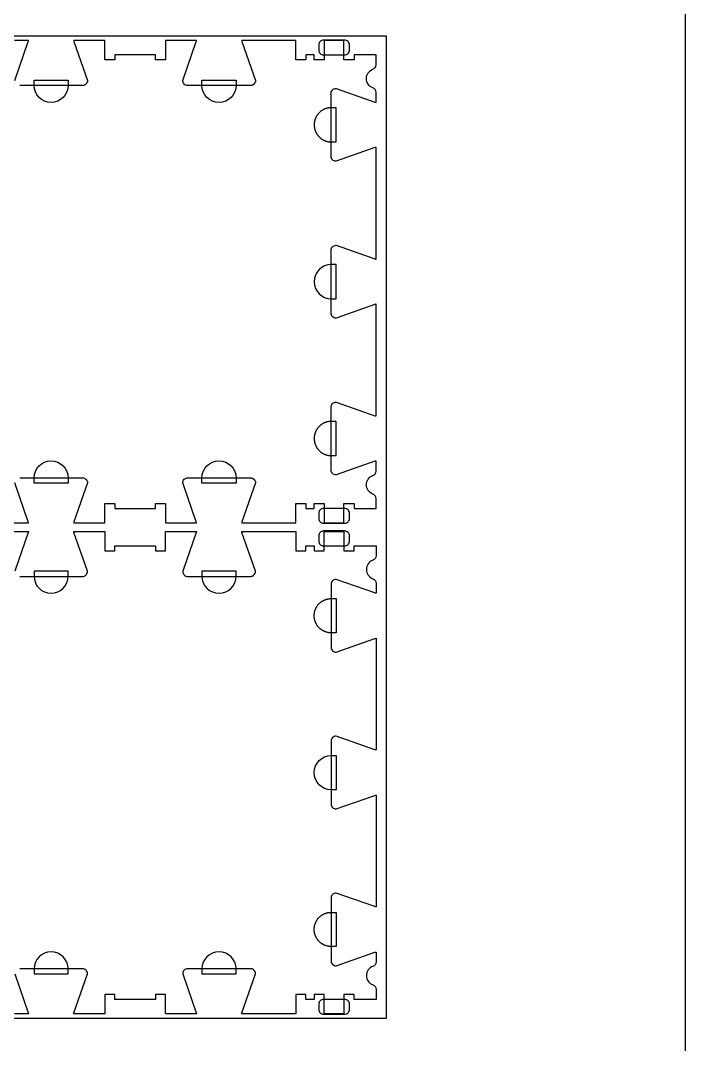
# Model space of a CAD drawing. Extents: x 2032 to 5216, y -10461 to -4867.
# Drawn here: x 4388 to 5216, y -6824 to -5552 of the extents above; entities that cross this region are included whole.
import ezdxf

# ---------------------------------------------------------------- set-up
doc = ezdxf.new("R2010")
doc.units = 0
for name, color, linetype in [('0_SHEET_SPRUCEPLY_2440X122', 1, 'CONTINUOUS'), ('4_ANYTOOL_CUTTHROUGH_OUTSI', 5, 'CONTINUOUS'), ('5_ANYTOOL_HALF_MILL_9MM_IN', 3, 'CONTINUOUS'), ('DONOTCUT', 18, 'CONTINUOUS')]:
    doc.layers.add(name, color=color, linetype=linetype)

msp = doc.modelspace()

# ---------------------------------------------------------------- linework, layer by layer
at = {"layer": '0_SHEET_SPRUCEPLY_2440X122'}
msp.add_lwpolyline([(2403.9, -5571.2), (2403.9, -6791.2), (4843.9, -6791.2), (4843.9, -5571.2)], close=True, dxfattribs=at)
at = {"layer": '4_ANYTOOL_CUTTHROUGH_OUTSI', "color": 5}
for points in [[(4381.3, -5626.1), (4398.2, -5577.8), (4398.2, -5577.8, 0.061485), (4398.5, -5576.5), (4381, -5576.5)], [(4387.6, -6120), (4465.6, -6120, -0.414214), (4471.8, -6126.2), (4471.8, -6126.2), (4471.8, -6126.3), (4454.9, -6174.6), (4454.9, -6174.6, 0.061485), (4454.7, -6176), (4493.3, -6176), (4493.3, -6152), (4505.8, -6152), (4505.8, -6158), (4556.3, -6158), (4556.3, -6152), (4568.8, -6152), (4568.8, -6176), (4607.4, -6176), (4607.4, -6176, 0.061485), (4607.1, -6174.6), (4590.2, -6126.3), (4590.2, -6126.2), (4590.2, -6126.2), (4590.2, -6126.2, -0.414214), (4596.5, -6120), (4674.5, -6120), (4674.6, -6120), (4674.8, -6120), (4674.9, -6120), (4675.1, -6120), (4675.2, -6120), (4675.4, -6120), (4675.5, -6120), (4675.7, -6120.1), (4675.8, -6120.1), (4676, -6120.1), (4676.1, -6120.2), (4676.3, -6120.2), (4676.4, -6120.3), (4676.6, -6120.3), (4676.7, -6120.4), (4676.9, -6120.4), (4677, -6120.5), (4677.2, -6120.6), (4677.3, -6120.6), (4677.4, -6120.7), (4677.6, -6120.8), (4677.7, -6120.9), (4677.8, -6120.9), (4678, -6121), (4678.1, -6121.1), (4678.2, -6121.2), (4678.3, -6121.3), (4678.5, -6121.4), (4678.6, -6121.5), (4678.7, -6121.6), (4678.8, -6121.7), (4678.9, -6121.8, -0.198912), (4680.7, -6126.2), (4680.7, -6126.2), (4680.7, -6126.3), (4663.8, -6174.6), (4663.8, -6174.6, 0.061485), (4663.6, -6176), (4730.8, -6176), (4730.8, -6152), (4743.3, -6152), (4743.3, -6158), (4753.8, -6158), (4753.8, -6152), (4766.3, -6152), (4766.3, -6176), (4790.8, -6176), (4790.8, -6152), (4803.3, -6152), (4803.3, -6158), (4830.8, -6158), (4830.8, -6145.6), (4830.8, -6145.6, 0.317837), (4826.9, -6140.1, -0.707107), (4826.9, -6117, 0.317837), (4830.8, -6111.6), (4830.8, -6099.2, 0.061485), (4829.4, -6099.4), (4781.1, -6116.3), (4781.1, -6116.4), (4781, -6116.4), (4781, -6116.4, -0.198912), (4776.6, -6114.5), (4776.5, -6114.4), (4776.4, -6114.3), (4776.3, -6114.2), (4776.2, -6114.1), (4776.1, -6114), (4776, -6113.8), (4775.9, -6113.7), (4775.8, -6113.6), (4775.7, -6113.5), (4775.7, -6113.3), (4775.6, -6113.2), (4775.5, -6113.1), (4775.4, -6112.9), (4775.4, -6112.8), (4775.3, -6112.6), (4775.2, -6112.5), (4775.2, -6112.4), (4775.1, -6112.2), (4775.1, -6112.1), (4775, -6111.9), (4775, -6111.8), (4775, -6111.6), (4774.9, -6111.5), (4774.9, -6111.3), (4774.9, -6111.2), (4774.8, -6111), (4774.8, -6110.9), (4774.8, -6110.7), (4774.8, -6110.6), (4774.8, -6110.4), (4774.8, -6110.3), (4774.8, -6110.1), (4774.8, -6032.1, -0.414214), (4781, -6025.9), (4781.1, -6025.9), (4781.1, -6025.9), (4829.4, -6042.8), (4829.4, -6042.8, 0.061485), (4830.8, -6043), (4830.8, -5904.3, 0.061485), (4829.4, -5904.5), (4781.1, -5921.5), (4781, -5921.5), (4781, -5921.5, -0.198912), (4776.6, -5919.6), (4776.5, -5919.5), (4776.4, -5919.4), (4776.3, -5919.3), (4776.2, -5919.2), (4776.1, -5919.1), (4776, -5918.9), (4775.9, -5918.8), (4775.8, -5918.7), (4775.7, -5918.6), (4775.7, -5918.4), (4775.6, -5918.3), (4775.5, -5918.2), (4775.4, -5918), (4775.4, -5917.9), (4775.3, -5917.7), (4775.2, -5917.6), (4775.2, -5917.5), (4775.1, -5917.3), (4775.1, -5917.2), (4775, -5917), (4775, -5916.9), (4775, -5916.7), (4774.9, -5916.6), (4774.9, -5916.4), (4774.9, -5916.3), (4774.8, -5916.1), (4774.8, -5916), (4774.8, -5915.8), (4774.8, -5915.7), (4774.8, -5915.5), (4774.8, -5915.4), (4774.8, -5915.2), (4774.8, -5837.2), (4774.8, -5837.1), (4774.8, -5836.9), (4774.8, -5836.8), (4774.8, -5836.6), (4774.8, -5836.5), (4774.8, -5836.3), (4774.9, -5836.2), (4774.9, -5836), (4774.9, -5835.8), (4775, -5835.7), (4775, -5835.5), (4775, -5835.4), (4775.1, -5835.3), (4775.1, -5835.1), (4775.2, -5835), (4775.2, -5834.8), (4775.3, -5834.7), (4775.4, -5834.5), (4775.4, -5834.4), (4775.5, -5834.3), (4775.6, -5834.1), (4775.7, -5834), (4775.7, -5833.9), (4775.8, -5833.7), (4775.9, -5833.6), (4776, -5833.5), (4776.1, -5833.4), (4776.2, -5833.2), (4776.3, -5833.1), (4776.4, -5833), (4776.5, -5832.9), (4776.6, -5832.8, -0.198912), (4781, -5831), (4781.1, -5831), (4781.1, -5831), (4829.4, -5847.9), (4829.4, -5847.9, 0.061485), (4830.8, -5848.1), (4830.8, -5709.4, 0.061485), (4829.4, -5709.6), (4781.1, -5726.6), (4781, -5726.6), (4781, -5726.6, -0.414214), (4774.8, -5720.3), (4774.8, -5642.3), (4774.8, -5642.2), (4774.8, -5642), (4774.8, -5641.9), (4774.8, -5641.7), (4774.8, -5641.6), (4774.8, -5641.4), (4774.9, -5641.3), (4774.9, -5641.1), (4774.9, -5640.9), (4775, -5640.8), (4775, -5640.6), (4775, -5640.5), (4775.1, -5640.4), (4775.1, -5640.2), (4775.2, -5640.1), (4775.2, -5639.9), (4775.3, -5639.8), (4775.4, -5639.6), (4775.4, -5639.5), (4775.5, -5639.4), (4775.6, -5639.2), (4775.7, -5639.1), (4775.7, -5639), (4775.8, -5638.8), (4775.9, -5638.7), (4776, -5638.6), (4776.1, -5638.5), (4776.2, -5638.3), (4776.3, -5638.2), (4776.4, -5638.1), (4776.5, -5638), (4776.6, -5637.9, -0.198912), (4781, -5636.1), (4781.1, -5636.1), (4781.1, -5636.1), (4829.4, -5653), (4829.4, -5653, 0.061485), (4830.8, -5653.2), (4830.8, -5640.8, 0.317837), (4826.9, -5635.4, -0.707107), (4826.9, -5612.3, 0.317837), (4830.8, -5606.9), (4830.8, -5594.5), (4803.3, -5594.5), (4803.3, -5600.5), (4790.8, -5600.5), (4790.8, -5576.5), (4766.3, -5576.5), (4766.3, -5600.5), (4753.8, -5600.5), (4753.8, -5594.5), (4743.3, -5594.5), (4743.3, -5600.5), (4730.8, -5600.5), (4730.8, -5576.5), (4663.6, -5576.5), (4663.6, -5576.5, 0.061485), (4663.8, -5577.8), (4680.7, -5626.1), (4680.7, -5626.2), (4680.7, -5626.2), (4680.7, -5626.2, -0.198912), (4678.9, -5630.6), (4678.8, -5630.7), (4678.7, -5630.8), (4678.6, -5630.9), (4678.5, -5631), (4678.3, -5631.1), (4678.2, -5631.2), (4678.1, -5631.3), (4678, -5631.4), (4677.8, -5631.5), (4677.7, -5631.6), (4677.6, -5631.6), (4677.4, -5631.7), (4677.3, -5631.8), (4677.2, -5631.9), (4677, -5631.9), (4676.9, -5632), (4676.7, -5632), (4676.6, -5632.1), (4676.4, -5632.1), (4676.3, -5632.2), (4676.1, -5632.2), (4676, -5632.3), (4675.8, -5632.3), (4675.7, -5632.3), (4675.5, -5632.4), (4675.4, -5632.4), (4675.2, -5632.4), (4675.1, -5632.4), (4674.9, -5632.4), (4674.8, -5632.4), (4674.6, -5632.5), (4674.5, -5632.5), (4596.5, -5632.5, -0.414214), (4590.2, -5626.2), (4590.2, -5626.2), (4590.2, -5626.1), (4607.1, -5577.8), (4607.1, -5577.8, 0.061485), (4607.4, -5576.5), (4568.8, -5576.5), (4568.8, -5600.5), (4556.3, -5600.5), (4556.3, -5594.5), (4505.8, -5594.5), (4505.8, -5600.5), (4493.3, -5600.5), (4493.3, -5576.5), (4454.7, -5576.5), (4454.7, -5576.5, 0.061485), (4454.9, -5577.8), (4471.8, -5626.1), (4471.8, -5626.2), (4471.8, -5626.2), (4471.8, -5626.2, -0.414214), (4465.6, -5632.5), (4387.6, -5632.5)], [(4331.3, -6176), (4398.5, -6176), (4398.5, -6176, 0.061485), (4398.2, -6174.6), (4381.3, -6126.3)], [(4331.3, -6186.5), (4398.5, -6186.5), (4398.5, -6186.5, -0.061485), (4398.2, -6187.8), (4381.3, -6236.1)], [(4387.6, -6242.5), (4465.6, -6242.5, 0.414214), (4471.8, -6236.2), (4471.8, -6236.2), (4471.8, -6236.1), (4454.9, -6187.8), (4454.9, -6187.8, -0.061485), (4454.7, -6186.5), (4493.3, -6186.5), (4493.3, -6210.5), (4505.8, -6210.5), (4505.8, -6204.5), (4556.3, -6204.5), (4556.3, -6210.5), (4568.8, -6210.5), (4568.8, -6186.5), (4607.4, -6186.5), (4607.4, -6186.5, -0.061485), (4607.1, -6187.8), (4590.2, -6236.1), (4590.2, -6236.2), (4590.2, -6236.2), (4590.2, -6236.2, 0.414214), (4596.5, -6242.5), (4674.5, -6242.5), (4674.6, -6242.5), (4674.8, -6242.4), (4674.9, -6242.4), (4675.1, -6242.4), (4675.2, -6242.4), (4675.4, -6242.4), (4675.5, -6242.4), (4675.7, -6242.3), (4675.8, -6242.3), (4676, -6242.3), (4676.1, -6242.2), (4676.3, -6242.2), (4676.4, -6242.1), (4676.6, -6242.1), (4676.7, -6242), (4676.9, -6242), (4677, -6241.9), (4677.2, -6241.9), (4677.3, -6241.8), (4677.4, -6241.7), (4677.6, -6241.6), (4677.7, -6241.6), (4677.8, -6241.5), (4678, -6241.4), (4678.1, -6241.3), (4678.2, -6241.2), (4678.3, -6241.1), (4678.5, -6241), (4678.6, -6240.9), (4678.7, -6240.8), (4678.8, -6240.7), (4678.9, -6240.6, 0.198912), (4680.7, -6236.2), (4680.7, -6236.2), (4680.7, -6236.1), (4663.8, -6187.8), (4663.8, -6187.8, -0.061485), (4663.6, -6186.5), (4730.8, -6186.5), (4730.8, -6210.5), (4743.3, -6210.5), (4743.3, -6204.5), (4753.8, -6204.5), (4753.8, -6210.5), (4766.3, -6210.5), (4766.3, -6186.5), (4790.8, -6186.5), (4790.8, -6210.5), (4803.3, -6210.5), (4803.3, -6204.5), (4830.8, -6204.5), (4830.8, -6216.9), (4830.8, -6216.9, -0.317837), (4826.9, -6222.3, 0.707107), (4826.9, -6245.4, -0.317837), (4830.8, -6250.8), (4830.8, -6263.2, -0.061485), (4829.4, -6263), (4781.1, -6246.1), (4781.1, -6246.1), (4781, -6246.1), (4781, -6246.1, 0.198912), (4776.6, -6247.9), (4776.5, -6248), (4776.4, -6248.1), (4776.3, -6248.2), (4776.2, -6248.3), (4776.1, -6248.5), (4776, -6248.6), (4775.9, -6248.7), (4775.8, -6248.8), (4775.7, -6249), (4775.7, -6249.1), (4775.6, -6249.2), (4775.5, -6249.4), (4775.4, -6249.5), (4775.4, -6249.6), (4775.3, -6249.8), (4775.2, -6249.9), (4775.2, -6250.1), (4775.1, -6250.2), (4775.1, -6250.4), (4775, -6250.5), (4775, -6250.6), (4775, -6250.8), (4774.9, -6250.9), (4774.9, -6251.1), (4774.9, -6251.3), (4774.8, -6251.4), (4774.8, -6251.6), (4774.8, -6251.7), (4774.8, -6251.9), (4774.8, -6252), (4774.8, -6252.2), (4774.8, -6252.3), (4774.8, -6330.3, 0.414214), (4781, -6336.6), (4781.1, -6336.6), (4781.1, -6336.5), (4829.4, -6319.6), (4829.4, -6319.6, -0.061485), (4830.8, -6319.4), (4830.8, -6458.1, -0.061485), (4829.4, -6457.9), (4781.1, -6441), (4781, -6441), (4781, -6441, 0.198912), (4776.6, -6442.8), (4776.5, -6442.9), (4776.4, -6443), (4776.3, -6443.1), (4776.2, -6443.2), (4776.1, -6443.4), (4776, -6443.5), (4775.9, -6443.6), (4775.8, -6443.7), (4775.7, -6443.9), (4775.7, -6444), (4775.6, -6444.1), (4775.5, -6444.3), (4775.4, -6444.4), (4775.4, -6444.5), (4775.3, -6444.7), (4775.2, -6444.8), (4775.2, -6445), (4775.1, -6445.1), (4775.1, -6445.3), (4775, -6445.4), (4775, -6445.5), (4775, -6445.7), (4774.9, -6445.8), (4774.9, -6446), (4774.9, -6446.2), (4774.8, -6446.3), (4774.8, -6446.5), (4774.8, -6446.6), (4774.8, -6446.8), (4774.8, -6446.9), (4774.8, -6447.1), (4774.8, -6447.2), (4774.8, -6525.2), (4774.8, -6525.4), (4774.8, -6525.5), (4774.8, -6525.7), (4774.8, -6525.8), (4774.8, -6526), (4774.8, -6526.1), (4774.9, -6526.3), (4774.9, -6526.4), (4774.9, -6526.6), (4775, -6526.7), (4775, -6526.9), (4775, -6527), (4775.1, -6527.2), (4775.1, -6527.3), (4775.2, -6527.5), (4775.2, -6527.6), (4775.3, -6527.7), (4775.4, -6527.9), (4775.4, -6528), (4775.5, -6528.2), (4775.6, -6528.3), (4775.7, -6528.4), (4775.7, -6528.6), (4775.8, -6528.7), (4775.9, -6528.8), (4776, -6528.9), (4776.1, -6529.1), (4776.2, -6529.2), (4776.3, -6529.3), (4776.4, -6529.4), (4776.5, -6529.5), (4776.6, -6529.6, 0.198912), (4781, -6531.5), (4781.1, -6531.5), (4781.1, -6531.4), (4829.4, -6514.5), (4829.4, -6514.5, -0.061485), (4830.8, -6514.3), (4830.8, -6653, -0.061485), (4829.4, -6652.8), (4781.1, -6635.9), (4781.1, -6635.9), (4781, -6635.9), (4781, -6635.9, 0.414214), (4774.8, -6642.1), (4774.8, -6720.1), (4774.8, -6720.3), (4774.8, -6720.4), (4774.8, -6720.6), (4774.8, -6720.7), (4774.8, -6720.9), (4774.8, -6721), (4774.9, -6721.2), (4774.9, -6721.3), (4774.9, -6721.5), (4775, -6721.6), (4775, -6721.8), (4775, -6721.9), (4775.1, -6722.1), (4775.1, -6722.2), (4775.2, -6722.4), (4775.2, -6722.5), (4775.3, -6722.6), (4775.4, -6722.8), (4775.4, -6722.9), (4775.5, -6723.1), (4775.6, -6723.2), (4775.7, -6723.3), (4775.7, -6723.5), (4775.8, -6723.6), (4775.9, -6723.7), (4776, -6723.8), (4776.1, -6724), (4776.2, -6724.1), (4776.3, -6724.2), (4776.4, -6724.3), (4776.5, -6724.4), (4776.6, -6724.5, 0.198912), (4781, -6726.4), (4781.1, -6726.4), (4781.1, -6726.3), (4829.4, -6709.4), (4829.4, -6709.4, -0.061485), (4830.8, -6709.2), (4830.8, -6721.6, -0.317837), (4826.9, -6727, 0.707107), (4826.9, -6750.1, -0.317837), (4830.8, -6755.6), (4830.8, -6768), (4803.3, -6768), (4803.3, -6762), (4790.8, -6762), (4790.8, -6786), (4766.3, -6786), (4766.3, -6762), (4753.8, -6762), (4753.8, -6768), (4743.3, -6768), (4743.3, -6762), (4730.8, -6762), (4730.8, -6786), (4663.6, -6786), (4663.6, -6786, -0.061485), (4663.8, -6784.6), (4680.7, -6736.3), (4680.7, -6736.2), (4680.7, -6736.2), (4680.7, -6736.2, 0.198912), (4678.9, -6731.8), (4678.8, -6731.7), (4678.7, -6731.6), (4678.6, -6731.5), (4678.5, -6731.4), (4678.3, -6731.3), (4678.2, -6731.2), (4678.1, -6731.1), (4678, -6731), (4677.8, -6730.9), (4677.7, -6730.9), (4677.6, -6730.8), (4677.4, -6730.7), (4677.3, -6730.6), (4677.2, -6730.6), (4677, -6730.5), (4676.9, -6730.4), (4676.7, -6730.4), (4676.6, -6730.3), (4676.4, -6730.3), (4676.3, -6730.2), (4676.1, -6730.2), (4676, -6730.1), (4675.8, -6730.1), (4675.7, -6730.1), (4675.5, -6730), (4675.4, -6730), (4675.2, -6730), (4675.1, -6730), (4674.9, -6730), (4674.8, -6730), (4674.6, -6730), (4674.5, -6730), (4596.5, -6730, 0.414214), (4590.2, -6736.2), (4590.2, -6736.2), (4590.2, -6736.3), (4607.1, -6784.6), (4607.1, -6784.6, -0.061485), (4607.4, -6786), (4568.8, -6786), (4568.8, -6762), (4556.3, -6762), (4556.3, -6768), (4505.8, -6768), (4505.8, -6762), (4493.3, -6762), (4493.3, -6786), (4454.7, -6786), (4454.7, -6786, -0.061485), (4454.9, -6784.6), (4471.8, -6736.2), (4471.8, -6736.2), (4471.8, -6736.2, 0.414214), (4465.6, -6730), (4387.6, -6730)], [(4381.3, -6736.3), (4398.2, -6784.6), (4398.2, -6784.6, -0.061485), (4398.5, -6786), (4381, -6786)]]:
    msp.add_lwpolyline(points, format="xyb", dxfattribs=at)
at = {"layer": '5_ANYTOOL_HALF_MILL_9MM_IN', "color": 3}
for points in [[(4765.4, -5576, 0.414214), (4759.4, -5582), (4759.4, -5588.5, 0.414214), (4765.4, -5594.5), (4791.6, -5594.5, 0.414214), (4797.6, -5588.5), (4797.6, -5582, 0.414214), (4791.6, -5576)], [(4447.8, -5632.2, -1), (4405.3, -5632.2), (4405.3, -5632), (4405.3, -5626), (4447.8, -5626), (4447.8, -5632), (4447.8, -5632.2)], [(4656.7, -5632.2, -1), (4614.2, -5632.2), (4614.2, -5632), (4614.2, -5626), (4656.7, -5626), (4656.7, -5632), (4656.7, -5632.2)], [(4775, -5855, 1), (4775, -5897.5), (4775.3, -5897.5), (4781.3, -5897.5), (4781.3, -5855), (4775.3, -5855), (4775, -5855)], [(4405.3, -6120.2, -1), (4447.8, -6120.2), (4447.8, -6120.5), (4447.8, -6126.5), (4405.3, -6126.5), (4405.3, -6120.5), (4405.3, -6120.2)], [(4614.2, -6120.2, -1), (4656.7, -6120.2), (4656.7, -6120.5), (4656.7, -6126.5), (4614.2, -6126.5), (4614.2, -6120.5), (4614.2, -6120.2)], [(4765.4, -6158, 0.414214), (4759.4, -6164), (4759.4, -6170.5, 0.414214), (4765.4, -6176.5), (4791.6, -6176.5, 0.414214), (4797.6, -6170.5), (4797.6, -6164, 0.414214), (4791.6, -6158)], [(4765.4, -6186, 0.414214), (4759.4, -6192), (4759.4, -6198.5, 0.414214), (4765.4, -6204.5), (4791.6, -6204.5, 0.414214), (4797.6, -6198.5), (4797.6, -6192, 0.414214), (4791.6, -6186)], [(4405.3, -6242.2, 1), (4447.8, -6242.2), (4447.8, -6242), (4447.8, -6236), (4405.3, -6236), (4405.3, -6242), (4405.3, -6242.2)], [(4614.2, -6242.2, 1), (4656.7, -6242.2), (4656.7, -6242), (4656.7, -6236), (4614.2, -6236), (4614.2, -6242), (4614.2, -6242.2)], [(4775, -6507.5, -1), (4775, -6465), (4775.3, -6465), (4781.3, -6465), (4781.3, -6507.5), (4775.3, -6507.5), (4775, -6507.5)], [(4447.8, -6730.2, 1), (4405.3, -6730.2), (4405.3, -6730.5), (4405.3, -6736.5), (4447.8, -6736.5), (4447.8, -6730.5), (4447.8, -6730.2)], [(4656.7, -6730.2, 1), (4614.2, -6730.2), (4614.2, -6730.5), (4614.2, -6736.5), (4656.7, -6736.5), (4656.7, -6730.5), (4656.7, -6730.2)], [(4765.4, -6768, 0.414214), (4759.4, -6774), (4759.4, -6780.5, 0.414214), (4765.4, -6786.5), (4791.6, -6786.5, 0.414214), (4797.6, -6780.5), (4797.6, -6774, 0.414214), (4791.6, -6768)]]:
    msp.add_lwpolyline(points, format="xyb", close=True, dxfattribs=at)
for points in [[(4775, -5660.1), (4774.6, -5660.1), (4774.1, -5660.1), (4773.6, -5660.1), (4773.1, -5660.1), (4772.6, -5660.2), (4772.1, -5660.3), (4771.6, -5660.3), (4771.2, -5660.4), (4770.7, -5660.5), (4770.2, -5660.6), (4769.7, -5660.7), (4769.2, -5660.9), (4768.7, -5661), (4768.2, -5661.2), (4767.7, -5661.4), (4767.2, -5661.5), (4766.7, -5661.7), (4766.2, -5662), (4765.7, -5662.2), (4765.3, -5662.4), (4764.8, -5662.7), (4764.3, -5663), (4763.9, -5663.2), (4763.4, -5663.5), (4762.9, -5663.8), (4762.5, -5664.1), (4762.1, -5664.5), (4761.6, -5664.8), (4761.2, -5665.2), (4760.8, -5665.5), (4760.4, -5665.9), (4760, -5666.3), (4759.6, -5666.7), (4759.2, -5667.1), (4758.9, -5667.5), (4758.5, -5667.9), (4758.2, -5668.3), (4757.9, -5668.8), (4757.5, -5669.2), (4757.2, -5669.7), (4756.9, -5670.1), (4756.7, -5670.6), (4756.4, -5671.1), (4756.1, -5671.5), (4755.9, -5672), (4755.7, -5672.5), (4755.5, -5673), (4755.3, -5673.5), (4755.1, -5674), (4754.9, -5674.5), (4754.7, -5675), (4754.6, -5675.5), (4754.5, -5676), (4754.3, -5676.5), (4754.2, -5676.9), (4754.1, -5677.4), (4754, -5677.9), (4754, -5678.4), (4753.9, -5678.9), (4753.9, -5679.4), (4753.8, -5679.9), (4753.8, -5680.4), (4753.8, -5680.8), (4753.8, -5681.3), (4753.8, -5681.8), (4753.8, -5682.3), (4753.8, -5682.7), (4753.9, -5683.2), (4753.9, -5683.7), (4754, -5684.2), (4754, -5684.7), (4754.1, -5685.2), (4754.2, -5685.7), (4754.3, -5686.2), (4754.5, -5686.7), (4754.6, -5687.2), (4754.7, -5687.6), (4754.9, -5688.1), (4755.1, -5688.6), (4755.3, -5689.1), (4755.5, -5689.6), (4755.7, -5690.1), (4755.9, -5690.6), (4756.1, -5691.1), (4756.4, -5691.5), (4756.7, -5692), (4756.9, -5692.5), (4757.2, -5692.9), (4757.5, -5693.4), (4757.9, -5693.8), (4758.2, -5694.3), (4758.5, -5694.7), (4758.9, -5695.1), (4759.2, -5695.5), (4759.6, -5695.9), (4760, -5696.3), (4760.4, -5696.7), (4760.8, -5697.1), (4761.2, -5697.5), (4761.6, -5697.8), (4762.1, -5698.1), (4762.5, -5698.5), (4762.9, -5698.8), (4763.4, -5699.1), (4763.9, -5699.4), (4764.3, -5699.7), (4764.8, -5699.9), (4765.3, -5700.2), (4765.7, -5700.4), (4766.2, -5700.7), (4766.7, -5700.9), (4767.2, -5701.1), (4767.7, -5701.3), (4768.2, -5701.4), (4768.7, -5701.6), (4769.2, -5701.7), (4769.7, -5701.9), (4770.2, -5702), (4770.7, -5702.1), (4771.2, -5702.2), (4771.6, -5702.3), (4772.1, -5702.4), (4772.6, -5702.4), (4773.1, -5702.5), (4773.6, -5702.5), (4774.1, -5702.5), (4774.6, -5702.6), (4775, -5702.6), (4775.3, -5702.6), (4781.3, -5702.6), (4781.3, -5660.1), (4775.3, -5660.1), (4775, -5660.1)], [(4775, -6049.9), (4774.6, -6049.9), (4774.1, -6049.9), (4773.6, -6049.9), (4773.1, -6049.9), (4772.6, -6050), (4772.1, -6050.1), (4771.6, -6050.1), (4771.2, -6050.2), (4770.7, -6050.3), (4770.2, -6050.4), (4769.7, -6050.5), (4769.2, -6050.7), (4768.7, -6050.8), (4768.2, -6051), (4767.7, -6051.2), (4767.2, -6051.3), (4766.7, -6051.5), (4766.2, -6051.8), (4765.7, -6052), (4765.3, -6052.2), (4764.8, -6052.5), (4764.3, -6052.8), (4763.9, -6053), (4763.4, -6053.3), (4762.9, -6053.6), (4762.5, -6053.9), (4762.1, -6054.3), (4761.6, -6054.6), (4761.2, -6055), (4760.8, -6055.3), (4760.4, -6055.7), (4760, -6056.1), (4759.6, -6056.5), (4759.2, -6056.9), (4758.9, -6057.3), (4758.5, -6057.7), (4758.2, -6058.1), (4757.9, -6058.6), (4757.5, -6059), (4757.2, -6059.5), (4756.9, -6059.9), (4756.7, -6060.4), (4756.4, -6060.9), (4756.1, -6061.3), (4755.9, -6061.8), (4755.7, -6062.3), (4755.5, -6062.8), (4755.3, -6063.3), (4755.1, -6063.8), (4754.9, -6064.3), (4754.7, -6064.8), (4754.6, -6065.3), (4754.5, -6065.8), (4754.3, -6066.3), (4754.2, -6066.7), (4754.1, -6067.2), (4754, -6067.7), (4754, -6068.2), (4753.9, -6068.7), (4753.9, -6069.2), (4753.8, -6069.7), (4753.8, -6070.2), (4753.8, -6070.6), (4753.8, -6071.1), (4753.8, -6071.6), (4753.8, -6072.1), (4753.8, -6072.5), (4753.9, -6073), (4753.9, -6073.5), (4754, -6074), (4754, -6074.5), (4754.1, -6075), (4754.2, -6075.5), (4754.3, -6076), (4754.5, -6076.5), (4754.6, -6077), (4754.7, -6077.4), (4754.9, -6077.9), (4755.1, -6078.4), (4755.3, -6078.9), (4755.5, -6079.4), (4755.7, -6079.9), (4755.9, -6080.4), (4756.1, -6080.9), (4756.4, -6081.3), (4756.7, -6081.8), (4756.9, -6082.3), (4757.2, -6082.7), (4757.5, -6083.2), (4757.9, -6083.6), (4758.2, -6084.1), (4758.5, -6084.5), (4758.9, -6084.9), (4759.2, -6085.3), (4759.6, -6085.7), (4760, -6086.1), (4760.4, -6086.5), (4760.8, -6086.9), (4761.2, -6087.3), (4761.6, -6087.6), (4762.1, -6087.9), (4762.5, -6088.3), (4762.9, -6088.6), (4763.4, -6088.9), (4763.9, -6089.2), (4764.3, -6089.5), (4764.8, -6089.7), (4765.3, -6090), (4765.7, -6090.2), (4766.2, -6090.5), (4766.7, -6090.7), (4767.2, -6090.9), (4767.7, -6091.1), (4768.2, -6091.2), (4768.7, -6091.4), (4769.2, -6091.5), (4769.7, -6091.7), (4770.2, -6091.8), (4770.7, -6091.9), (4771.2, -6092), (4771.6, -6092.1), (4772.1, -6092.2), (4772.6, -6092.2), (4773.1, -6092.3), (4773.6, -6092.3), (4774.1, -6092.3), (4774.6, -6092.4), (4775, -6092.4), (4775.3, -6092.4), (4781.3, -6092.4), (4781.3, -6049.9), (4775.3, -6049.9), (4775, -6049.9)], [(4775, -6312.6), (4774.6, -6312.6), (4774.1, -6312.5), (4773.6, -6312.5), (4773.1, -6312.5), (4772.6, -6312.4), (4772.1, -6312.4), (4771.6, -6312.3), (4771.2, -6312.2), (4770.7, -6312.1), (4770.2, -6312), (4769.7, -6311.9), (4769.2, -6311.7), (4768.7, -6311.6), (4768.2, -6311.4), (4767.7, -6311.3), (4767.2, -6311.1), (4766.7, -6310.9), (4766.2, -6310.7), (4765.7, -6310.4), (4765.3, -6310.2), (4764.8, -6309.9), (4764.3, -6309.7), (4763.9, -6309.4), (4763.4, -6309.1), (4762.9, -6308.8), (4762.5, -6308.5), (4762.1, -6308.1), (4761.6, -6307.8), (4761.2, -6307.5), (4760.8, -6307.1), (4760.4, -6306.7), (4760, -6306.3), (4759.6, -6305.9), (4759.2, -6305.5), (4758.9, -6305.1), (4758.5, -6304.7), (4758.2, -6304.3), (4757.9, -6303.8), (4757.5, -6303.4), (4757.2, -6302.9), (4756.9, -6302.5), (4756.7, -6302), (4756.4, -6301.5), (4756.1, -6301.1), (4755.9, -6300.6), (4755.7, -6300.1), (4755.5, -6299.6), (4755.3, -6299.1), (4755.1, -6298.6), (4754.9, -6298.1), (4754.7, -6297.6), (4754.6, -6297.2), (4754.5, -6296.7), (4754.3, -6296.2), (4754.2, -6295.7), (4754.1, -6295.2), (4754, -6294.7), (4754, -6294.2), (4753.9, -6293.7), (4753.9, -6293.2), (4753.8, -6292.7), (4753.8, -6292.3), (4753.8, -6291.8), (4753.8, -6291.3), (4753.8, -6290.8), (4753.8, -6290.4), (4753.8, -6289.9), (4753.9, -6289.4), (4753.9, -6288.9), (4754, -6288.4), (4754, -6287.9), (4754.1, -6287.4), (4754.2, -6286.9), (4754.3, -6286.5), (4754.5, -6286), (4754.6, -6285.5), (4754.7, -6285), (4754.9, -6284.5), (4755.1, -6284), (4755.3, -6283.5), (4755.5, -6283), (4755.7, -6282.5), (4755.9, -6282), (4756.1, -6281.5), (4756.4, -6281.1), (4756.7, -6280.6), (4756.9, -6280.1), (4757.2, -6279.7), (4757.5, -6279.2), (4757.9, -6278.8), (4758.2, -6278.3), (4758.5, -6277.9), (4758.9, -6277.5), (4759.2, -6277.1), (4759.6, -6276.7), (4760, -6276.3), (4760.4, -6275.9), (4760.8, -6275.5), (4761.2, -6275.2), (4761.6, -6274.8), (4762.1, -6274.5), (4762.5, -6274.1), (4762.9, -6273.8), (4763.4, -6273.5), (4763.9, -6273.2), (4764.3, -6273), (4764.8, -6272.7), (4765.3, -6272.4), (4765.7, -6272.2), (4766.2, -6272), (4766.7, -6271.7), (4767.2, -6271.5), (4767.7, -6271.4), (4768.2, -6271.2), (4768.7, -6271), (4769.2, -6270.9), (4769.7, -6270.7), (4770.2, -6270.6), (4770.7, -6270.5), (4771.2, -6270.4), (4771.6, -6270.3), (4772.1, -6270.3), (4772.6, -6270.2), (4773.1, -6270.1), (4773.6, -6270.1), (4774.1, -6270.1), (4774.6, -6270.1), (4775, -6270.1), (4775.3, -6270.1), (4781.3, -6270.1), (4781.3, -6312.6), (4775.3, -6312.6), (4775, -6312.6)], [(4775, -6702.4), (4774.6, -6702.4), (4774.1, -6702.3), (4773.6, -6702.3), (4773.1, -6702.3), (4772.6, -6702.2), (4772.1, -6702.2), (4771.6, -6702.1), (4771.2, -6702), (4770.7, -6701.9), (4770.2, -6701.8), (4769.7, -6701.7), (4769.2, -6701.5), (4768.7, -6701.4), (4768.2, -6701.2), (4767.7, -6701.1), (4767.2, -6700.9), (4766.7, -6700.7), (4766.2, -6700.5), (4765.7, -6700.2), (4765.3, -6700), (4764.8, -6699.7), (4764.3, -6699.5), (4763.9, -6699.2), (4763.4, -6698.9), (4762.9, -6698.6), (4762.5, -6698.3), (4762.1, -6697.9), (4761.6, -6697.6), (4761.2, -6697.3), (4760.8, -6696.9), (4760.4, -6696.5), (4760, -6696.1), (4759.6, -6695.7), (4759.2, -6695.3), (4758.9, -6694.9), (4758.5, -6694.5), (4758.2, -6694.1), (4757.9, -6693.6), (4757.5, -6693.2), (4757.2, -6692.7), (4756.9, -6692.3), (4756.7, -6691.8), (4756.4, -6691.3), (4756.1, -6690.9), (4755.9, -6690.4), (4755.7, -6689.9), (4755.5, -6689.4), (4755.3, -6688.9), (4755.1, -6688.4), (4754.9, -6687.9), (4754.7, -6687.4), (4754.6, -6687), (4754.5, -6686.5), (4754.3, -6686), (4754.2, -6685.5), (4754.1, -6685), (4754, -6684.5), (4754, -6684), (4753.9, -6683.5), (4753.9, -6683), (4753.8, -6682.5), (4753.8, -6682.1), (4753.8, -6681.6), (4753.8, -6681.1), (4753.8, -6680.6), (4753.8, -6680.2), (4753.8, -6679.7), (4753.9, -6679.2), (4753.9, -6678.7), (4754, -6678.2), (4754, -6677.7), (4754.1, -6677.2), (4754.2, -6676.7), (4754.3, -6676.3), (4754.5, -6675.8), (4754.6, -6675.3), (4754.7, -6674.8), (4754.9, -6674.3), (4755.1, -6673.8), (4755.3, -6673.3), (4755.5, -6672.8), (4755.7, -6672.3), (4755.9, -6671.8), (4756.1, -6671.3), (4756.4, -6670.9), (4756.7, -6670.4), (4756.9, -6669.9), (4757.2, -6669.5), (4757.5, -6669), (4757.9, -6668.6), (4758.2, -6668.1), (4758.5, -6667.7), (4758.9, -6667.3), (4759.2, -6666.9), (4759.6, -6666.5), (4760, -6666.1), (4760.4, -6665.7), (4760.8, -6665.3), (4761.2, -6665), (4761.6, -6664.6), (4762.1, -6664.3), (4762.5, -6663.9), (4762.9, -6663.6), (4763.4, -6663.3), (4763.9, -6663), (4764.3, -6662.8), (4764.8, -6662.5), (4765.3, -6662.2), (4765.7, -6662), (4766.2, -6661.8), (4766.7, -6661.5), (4767.2, -6661.3), (4767.7, -6661.2), (4768.2, -6661), (4768.7, -6660.8), (4769.2, -6660.7), (4769.7, -6660.5), (4770.2, -6660.4), (4770.7, -6660.3), (4771.2, -6660.2), (4771.6, -6660.1), (4772.1, -6660.1), (4772.6, -6660), (4773.1, -6659.9), (4773.6, -6659.9), (4774.1, -6659.9), (4774.6, -6659.9), (4775, -6659.9), (4775.3, -6659.9), (4781.3, -6659.9), (4781.3, -6702.4), (4775.3, -6702.4), (4775, -6702.4)]]:
    msp.add_lwpolyline(points, close=True, dxfattribs=at)
at = {"layer": 'DONOTCUT'}
msp.add_lwpolyline([(2032.2, -10460.6), (5215.6, -10460.6), (5215.6, -4867.2), (2032.2, -4867.2)], close=True, dxfattribs=at)

doc.saveas('drawing.dxf')
